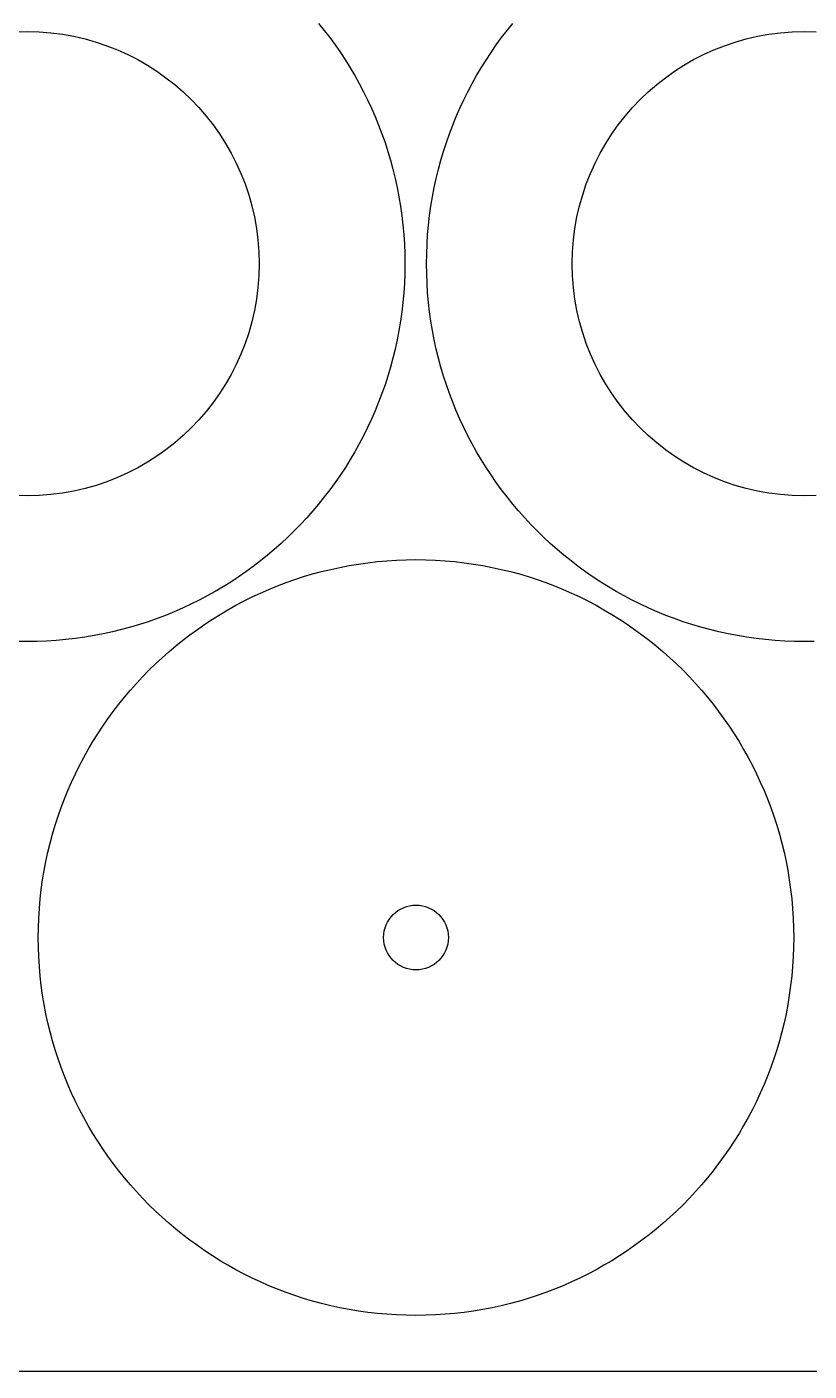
# Model space of a CAD drawing. Extents: x 443 to 1024, y 36 to 674.
# Drawn here: x 588.2 to 660.7, y 35.6 to 160.1 of the extents above; entities that cross this region are included whole.
import ezdxf

# ---------------------------------------------------------------- set-up
doc = ezdxf.new("R2010")
doc.units = 0
doc.layers.get('0').update_dxf_attribs({"linetype": 'CONTINUOUS'})

msp = doc.modelspace()

# ---------------------------------------------------------------- linework, layer by layer
at = {"color": 4}
for p, q in [((587.158077, 159.641879), (588.264488, 159.669854)), ((588.264488, 159.669854), (589.3709, 159.641879)), ((589.3709, 159.641879), (590.462784, 159.558855)), ((590.462784, 159.558855), (591.538791, 159.422132)), ((591.538791, 159.422132), (592.597568, 159.233061)), ((615.272362, 160.433325), (615.79964, 159.778625)), ((615.79964, 159.778625), (616.311385, 159.111141)), ((632.228615, 159.111141), (632.740361, 159.778625)), ((632.740361, 159.778625), (633.267638, 160.433325)), ((655.942432, 159.233061), (657.00121, 159.422132)), ((657.00121, 159.422132), (658.077216, 159.558855)), ((658.077216, 159.558855), (659.1691, 159.641879)), ((659.1691, 159.641879), (660.275512, 159.669854)), ((660.275512, 159.669854), (661.381924, 159.641879)), ((592.597568, 159.233061), (593.637766, 158.992994)), ((593.637766, 158.992994), (594.658034, 158.70328)), ((594.658034, 158.70328), (595.657021, 158.365271)), ((595.657021, 158.365271), (596.633376, 157.980316)), ((616.311385, 159.111141), (616.807323, 158.431148)), ((616.807323, 158.431148), (617.287179, 157.738921)), ((631.252822, 157.738921), (631.732677, 158.431148)), ((631.732677, 158.431148), (632.228615, 159.111141)), ((651.906624, 157.980316), (652.88298, 158.365271)), ((652.88298, 158.365271), (653.881966, 158.70328)), ((653.881966, 158.70328), (654.902234, 158.992994)), ((654.902234, 158.992994), (655.942432, 159.233061)), ((596.633376, 157.980316), (597.585749, 157.549768)), ((597.585749, 157.549768), (598.512788, 157.074976)), ((598.512788, 157.074976), (599.413144, 156.557291)), ((617.287179, 157.738921), (617.750678, 157.034735)), ((617.750678, 157.034735), (618.197545, 156.318864)), ((630.342455, 156.318864), (630.789323, 157.034735)), ((630.789323, 157.034735), (631.252822, 157.738921)), ((649.126856, 156.557291), (650.027212, 157.074976)), ((650.027212, 157.074976), (650.954252, 157.549768)), ((650.954252, 157.549768), (651.906624, 157.980316)), ((599.413144, 156.557291), (600.285465, 155.998065)), ((600.285465, 155.998065), (601.128401, 155.398647)), ((618.197545, 156.318864), (618.627506, 155.591584)), ((629.912495, 155.591584), (630.342455, 156.318864)), ((647.4116, 155.398647), (648.254535, 155.998065)), ((648.254535, 155.998065), (649.126856, 156.557291)), ((601.128401, 155.398647), (601.9406, 154.760389)), ((601.9406, 154.760389), (602.720713, 154.084641)), ((618.627506, 155.591584), (619.040285, 154.853169)), ((619.040285, 154.853169), (619.435608, 154.103894)), ((629.104393, 154.103894), (629.499715, 154.853169)), ((629.499715, 154.853169), (629.912495, 155.591584)), ((645.819287, 154.084641), (646.5994, 154.760389)), ((646.5994, 154.760389), (647.4116, 155.398647)), ((602.720713, 154.084641), (603.467388, 153.372754)), ((603.467388, 153.372754), (604.179275, 152.626078)), ((619.435608, 154.103894), (619.813199, 153.344034)), ((619.813199, 153.344034), (620.172785, 152.573864)), ((628.367215, 152.573864), (628.726801, 153.344034)), ((628.726801, 153.344034), (629.104393, 154.103894)), ((644.360725, 152.626078), (645.072612, 153.372754)), ((645.072612, 153.372754), (645.819287, 154.084641)), ((604.179275, 152.626078), (604.855023, 151.845966)), ((620.172785, 152.573864), (620.51409, 151.793658)), ((628.02591, 151.793658), (628.367215, 152.573864)), ((643.684977, 151.845966), (644.360725, 152.626078)), ((604.855023, 151.845966), (605.493282, 151.033766)), ((605.493282, 151.033766), (606.092699, 150.19083)), ((620.51409, 151.793658), (620.836839, 151.003693)), ((620.836839, 151.003693), (621.140758, 150.204241)), ((627.399243, 150.204241), (627.703161, 151.003693)), ((627.703161, 151.003693), (628.02591, 151.793658)), ((642.447301, 150.19083), (643.046719, 151.033766)), ((643.046719, 151.033766), (643.684977, 151.845966)), ((606.092699, 150.19083), (606.651926, 149.318509)), ((621.140758, 150.204241), (621.425571, 149.395579)), ((627.11443, 149.395579), (627.399243, 150.204241)), ((641.888075, 149.318509), (642.447301, 150.19083)), ((606.651926, 149.318509), (607.16961, 148.418153)), ((607.16961, 148.418153), (607.644402, 147.491114)), ((621.425571, 149.395579), (621.691003, 148.577981)), ((621.691003, 148.577981), (621.936781, 147.751722)), ((626.603219, 147.751722), (626.848997, 148.577981)), ((626.848997, 148.577981), (627.11443, 149.395579)), ((640.895598, 147.491114), (641.37039, 148.418153)), ((641.37039, 148.418153), (641.888075, 149.318509)), ((607.644402, 147.491114), (608.074951, 146.538741)), ((621.936781, 147.751722), (622.162629, 146.917077)), ((626.377372, 146.917077), (626.603219, 147.751722)), ((640.465049, 146.538741), (640.895598, 147.491114)), ((608.074951, 146.538741), (608.459905, 145.562386)), ((622.162629, 146.917077), (622.368272, 146.074321)), ((622.368272, 146.074321), (622.553435, 145.223728)), ((625.986566, 145.223728), (626.171729, 146.074321)), ((626.171729, 146.074321), (626.377372, 146.917077)), ((640.080095, 145.562386), (640.465049, 146.538741)), ((608.459905, 145.562386), (608.797915, 144.563399)), ((608.797915, 144.563399), (609.087629, 143.543131)), ((622.553435, 145.223728), (622.717843, 144.365573)), ((625.822157, 144.365573), (625.986566, 145.223728)), ((639.452372, 143.543131), (639.742086, 144.563399)), ((639.742086, 144.563399), (640.080095, 145.562386)), ((609.087629, 143.543131), (609.327696, 142.502933)), ((622.717843, 144.365573), (622.861222, 143.500132)), ((622.861222, 143.500132), (622.983297, 142.627679)), ((625.556703, 142.627679), (625.678778, 143.500132)), ((625.678778, 143.500132), (625.822157, 144.365573)), ((639.212304, 142.502933), (639.452372, 143.543131)), ((609.327696, 142.502933), (609.516767, 141.444156)), ((622.983297, 142.627679), (623.083793, 141.748488)), ((625.456207, 141.748488), (625.556703, 142.627679)), ((639.023234, 141.444156), (639.212304, 142.502933)), ((609.516767, 141.444156), (609.653489, 140.36815)), ((623.083793, 141.748488), (623.162435, 140.862836)), ((623.162435, 140.862836), (623.218948, 139.970996)), ((625.321052, 139.970996), (625.377565, 140.862836)), ((625.377565, 140.862836), (625.456207, 141.748488)), ((638.886511, 140.36815), (639.023234, 141.444156)), ((609.653489, 140.36815), (609.736513, 139.276265)), ((623.218948, 139.970996), (623.253057, 139.073244)), ((625.286943, 139.073244), (625.321052, 139.970996)), ((638.803487, 139.276265), (638.886511, 140.36815)), ((609.736513, 139.276265), (609.764488, 138.169854)), ((623.253057, 139.073244), (623.264488, 138.169854)), ((625.275512, 138.169854), (625.286943, 139.073244)), ((638.775512, 138.169854), (638.803487, 139.276265)), ((609.736513, 137.063442), (609.653489, 135.971558)), ((609.764488, 138.169854), (609.736513, 137.063442)), ((623.253057, 137.266464), (623.218948, 136.368711)), ((623.264488, 138.169854), (623.253057, 137.266464)), ((625.286943, 137.266464), (625.275512, 138.169854)), ((625.321052, 136.368711), (625.286943, 137.266464)), ((638.803487, 137.063442), (638.775512, 138.169854)), ((638.886511, 135.971558), (638.803487, 137.063442)), ((609.653489, 135.971558), (609.516767, 134.895552)), ((623.218948, 136.368711), (623.162435, 135.476872)), ((625.377565, 135.476872), (625.321052, 136.368711)), ((639.023234, 134.895552), (638.886511, 135.971558)), ((609.516767, 134.895552), (609.327696, 133.836774)), ((623.083793, 134.591219), (622.983297, 133.712029)), ((623.162435, 135.476872), (623.083793, 134.591219)), ((625.456207, 134.591219), (625.377565, 135.476872)), ((625.556703, 133.712029), (625.456207, 134.591219)), ((639.212304, 133.836774), (639.023234, 134.895552)), ((609.327696, 133.836774), (609.087629, 132.796576)), ((622.983297, 133.712029), (622.861222, 132.839576)), ((625.678778, 132.839576), (625.556703, 133.712029)), ((639.452372, 132.796576), (639.212304, 133.836774)), ((609.087629, 132.796576), (608.797915, 131.776308)), ((622.861222, 132.839576), (622.717843, 131.974134)), ((625.822157, 131.974134), (625.678778, 132.839576)), ((639.742086, 131.776308), (639.452372, 132.796576)), ((608.459905, 130.777321), (608.074951, 129.800966)), ((608.797915, 131.776308), (608.459905, 130.777321)), ((622.553435, 131.11598), (622.368272, 130.265387)), ((622.717843, 131.974134), (622.553435, 131.11598)), ((625.986566, 131.11598), (625.822157, 131.974134)), ((626.171729, 130.265387), (625.986566, 131.11598)), ((640.080095, 130.777321), (639.742086, 131.776308)), ((640.465049, 129.800966), (640.080095, 130.777321)), ((608.074951, 129.800966), (607.644402, 128.848593)), ((622.368272, 130.265387), (622.162629, 129.42263)), ((626.377372, 129.42263), (626.171729, 130.265387)), ((640.895598, 128.848593), (640.465049, 129.800966)), ((607.644402, 128.848593), (607.16961, 127.921554)), ((621.936781, 128.587985), (621.691003, 127.761726)), ((622.162629, 129.42263), (621.936781, 128.587985)), ((626.603219, 128.587985), (626.377372, 129.42263)), ((626.848997, 127.761726), (626.603219, 128.587985)), ((641.37039, 127.921554), (640.895598, 128.848593)), ((606.651926, 127.021198), (606.092699, 126.148877)), ((607.16961, 127.921554), (606.651926, 127.021198)), ((621.691003, 127.761726), (621.425571, 126.944128)), ((627.11443, 126.944128), (626.848997, 127.761726)), ((641.888075, 127.021198), (641.37039, 127.921554)), ((642.447301, 126.148877), (641.888075, 127.021198)), ((606.092699, 126.148877), (605.493282, 125.305941)), ((621.140758, 126.135466), (620.836839, 125.336015)), ((621.425571, 126.944128), (621.140758, 126.135466)), ((627.399243, 126.135466), (627.11443, 126.944128)), ((627.703161, 125.336015), (627.399243, 126.135466)), ((643.046719, 125.305941), (642.447301, 126.148877)), ((605.493282, 125.305941), (604.855023, 124.493742)), ((620.51409, 124.546049), (620.172785, 123.765844)), ((620.836839, 125.336015), (620.51409, 124.546049)), ((628.02591, 124.546049), (627.703161, 125.336015)), ((628.367215, 123.765844), (628.02591, 124.546049)), ((643.684977, 124.493742), (643.046719, 125.305941)), ((604.179275, 123.713629), (603.467388, 122.966954)), ((604.855023, 124.493742), (604.179275, 123.713629)), ((620.172785, 123.765844), (619.813199, 122.995674)), ((628.726801, 122.995674), (628.367215, 123.765844)), ((644.360725, 123.713629), (643.684977, 124.493742)), ((645.072612, 122.966954), (644.360725, 123.713629)), ((602.720713, 122.255067), (601.9406, 121.579319)), ((603.467388, 122.966954), (602.720713, 122.255067)), ((619.435608, 122.235814), (619.040285, 121.486539)), ((619.813199, 122.995674), (619.435608, 122.235814)), ((629.104393, 122.235814), (628.726801, 122.995674)), ((629.499715, 121.486539), (629.104393, 122.235814)), ((645.819287, 122.255067), (645.072612, 122.966954)), ((646.5994, 121.579319), (645.819287, 122.255067)), ((601.128401, 120.94106), (600.285465, 120.341643)), ((601.9406, 121.579319), (601.128401, 120.94106)), ((619.040285, 121.486539), (618.627506, 120.748124)), ((629.912495, 120.748124), (629.499715, 121.486539)), ((647.4116, 120.94106), (646.5994, 121.579319)), ((648.254535, 120.341643), (647.4116, 120.94106)), ((599.413144, 119.782416), (598.512788, 119.264732)), ((600.285465, 120.341643), (599.413144, 119.782416)), ((618.197545, 120.020843), (617.750678, 119.304973)), ((618.627506, 120.748124), (618.197545, 120.020843)), ((630.342455, 120.020843), (629.912495, 120.748124)), ((630.789323, 119.304973), (630.342455, 120.020843)), ((649.126856, 119.782416), (648.254535, 120.341643)), ((650.027212, 119.264732), (649.126856, 119.782416)), ((596.633376, 118.359391), (595.657021, 117.974437)), ((597.585749, 118.78994), (596.633376, 118.359391)), ((598.512788, 119.264732), (597.585749, 118.78994)), ((617.287179, 118.600786), (616.807323, 117.908559)), ((617.750678, 119.304973), (617.287179, 118.600786)), ((631.252822, 118.600786), (630.789323, 119.304973)), ((631.732677, 117.908559), (631.252822, 118.600786)), ((650.954252, 118.78994), (650.027212, 119.264732)), ((651.906624, 118.359391), (650.954252, 118.78994)), ((652.88298, 117.974437), (651.906624, 118.359391)), ((592.597568, 117.106646), (591.538791, 116.917575)), ((593.637766, 117.346713), (592.597568, 117.106646)), ((594.658034, 117.636427), (593.637766, 117.346713)), ((595.657021, 117.974437), (594.658034, 117.636427)), ((616.311385, 117.228566), (615.79964, 116.561082)), ((616.807323, 117.908559), (616.311385, 117.228566)), ((632.228615, 117.228566), (631.732677, 117.908559)), ((632.740361, 116.561082), (632.228615, 117.228566)), ((653.881966, 117.636427), (652.88298, 117.974437)), ((654.902234, 117.346713), (653.881966, 117.636427)), ((655.942432, 117.106646), (654.902234, 117.346713)), ((657.00121, 116.917575), (655.942432, 117.106646)), ((588.264488, 116.669854), (587.158077, 116.697829)), ((589.3709, 116.697829), (588.264488, 116.669854)), ((590.462784, 116.780853), (589.3709, 116.697829)), ((591.538791, 116.917575), (590.462784, 116.780853)), ((615.272362, 115.906382), (614.729827, 115.26474)), ((615.79964, 116.561082), (615.272362, 115.906382)), ((633.267638, 115.906382), (632.740361, 116.561082)), ((633.810173, 115.26474), (633.267638, 115.906382)), ((658.077216, 116.780853), (657.00121, 116.917575)), ((659.1691, 116.697829), (658.077216, 116.780853)), ((660.275512, 116.669854), (659.1691, 116.697829)), ((661.381924, 116.697829), (660.275512, 116.669854)), ((614.17231, 114.636432), (613.600084, 114.021733)), ((614.729827, 115.26474), (614.17231, 114.636432)), ((634.367691, 114.636432), (633.810173, 115.26474)), ((634.939916, 114.021733), (634.367691, 114.636432)), ((613.013426, 113.420916), (612.412609, 112.834258)), ((613.600084, 114.021733), (613.013426, 113.420916)), ((635.526574, 113.420916), (634.939916, 114.021733)), ((636.127391, 112.834258), (635.526574, 113.420916)), ((611.79791, 112.262032), (611.169602, 111.704515)), ((612.412609, 112.834258), (611.79791, 112.262032)), ((636.742091, 112.262032), (636.127391, 112.834258)), ((637.370399, 111.704515), (636.742091, 112.262032)), ((610.52796, 111.16198), (609.87326, 110.634702)), ((611.169602, 111.704515), (610.52796, 111.16198)), ((638.01204, 111.16198), (637.370399, 111.704515)), ((638.66674, 110.634702), (638.01204, 111.16198)), ((608.525783, 109.627019), (607.833556, 109.147163)), ((609.205776, 110.122957), (608.525783, 109.627019)), ((609.87326, 110.634702), (609.205776, 110.122957)), ((614.714116, 109.427973), (615.548761, 109.653821)), ((615.548761, 109.653821), (616.391517, 109.859464)), ((616.391517, 109.859464), (617.24211, 110.044627)), ((617.24211, 110.044627), (618.100265, 110.209035)), ((618.100265, 110.209035), (618.965706, 110.352415)), ((618.965706, 110.352415), (619.83816, 110.474489)), ((619.83816, 110.474489), (620.71735, 110.574985)), ((620.71735, 110.574985), (621.603002, 110.653627)), ((621.603002, 110.653627), (622.494842, 110.71014)), ((622.494842, 110.71014), (623.392594, 110.74425)), ((623.392594, 110.74425), (624.295984, 110.75568)), ((624.295984, 110.75568), (625.199374, 110.74425)), ((625.199374, 110.74425), (626.097127, 110.71014)), ((626.097127, 110.71014), (626.988967, 110.653627)), ((626.988967, 110.653627), (627.874619, 110.574985)), ((627.874619, 110.574985), (628.753809, 110.474489)), ((628.753809, 110.474489), (629.626263, 110.352415)), ((629.626263, 110.352415), (630.491704, 110.209035)), ((630.491704, 110.209035), (631.349858, 110.044627)), ((631.349858, 110.044627), (632.200451, 109.859464)), ((632.200451, 109.859464), (633.043208, 109.653821)), ((633.043208, 109.653821), (633.877853, 109.427973)), ((639.334224, 110.122957), (638.66674, 110.634702)), ((640.014217, 109.627019), (639.334224, 110.122957)), ((640.706445, 109.147163), (640.014217, 109.627019)), ((607.129369, 108.683664), (606.413499, 108.236797)), ((607.833556, 109.147163), (607.129369, 108.683664)), ((610.67218, 108.005282), (611.462145, 108.328031)), ((611.462145, 108.328031), (612.261597, 108.63195)), ((612.261597, 108.63195), (613.070259, 108.916763)), ((613.070259, 108.916763), (613.887857, 109.182195)), ((613.887857, 109.182195), (614.714116, 109.427973)), ((633.877853, 109.427973), (634.704112, 109.182195)), ((634.704112, 109.182195), (635.52171, 108.916763)), ((635.52171, 108.916763), (636.330372, 108.63195)), ((636.330372, 108.63195), (637.129823, 108.328031)), ((637.129823, 108.328031), (637.919789, 108.005282)), ((641.410631, 108.683664), (640.706445, 109.147163)), ((642.126502, 108.236797), (641.410631, 108.683664)), ((604.947803, 107.394057), (604.198528, 106.998734)), ((605.686218, 107.806836), (604.947803, 107.394057)), ((606.413499, 108.236797), (605.686218, 107.806836)), ((608.361945, 106.9268), (609.121804, 107.304392)), ((609.121804, 107.304392), (609.891974, 107.663977)), ((609.891974, 107.663977), (610.67218, 108.005282)), ((637.919789, 108.005282), (638.699994, 107.663977)), ((638.699994, 107.663977), (639.470164, 107.304392)), ((639.470164, 107.304392), (640.230024, 106.9268)), ((642.853782, 107.806836), (642.126502, 108.236797)), ((643.592197, 107.394057), (642.853782, 107.806836)), ((644.341472, 106.998734), (643.592197, 107.394057)), ((601.888293, 105.920252), (601.098327, 105.597503)), ((602.668498, 106.261557), (601.888293, 105.920252)), ((603.438668, 106.621143), (602.668498, 106.261557)), ((604.198528, 106.998734), (603.438668, 106.621143)), ((606.146974, 105.688737), (606.874255, 106.118698)), ((606.874255, 106.118698), (607.61267, 106.531477)), ((607.61267, 106.531477), (608.361945, 106.9268)), ((640.230024, 106.9268), (640.979299, 106.531477)), ((640.979299, 106.531477), (641.717714, 106.118698)), ((641.717714, 106.118698), (642.444995, 105.688737)), ((645.101332, 106.621143), (644.341472, 106.998734)), ((645.871502, 106.261557), (645.101332, 106.621143)), ((646.651707, 105.920252), (645.871502, 106.261557)), ((647.441673, 105.597503), (646.651707, 105.920252)), ((598.672616, 104.743339), (597.846357, 104.497561)), ((599.490214, 105.008771), (598.672616, 104.743339)), ((600.298876, 105.293585), (599.490214, 105.008771)), ((601.098327, 105.597503), (600.298876, 105.293585)), ((604.03469, 104.298515), (604.726917, 104.778371)), ((604.726917, 104.778371), (605.431103, 105.24187)), ((605.431103, 105.24187), (606.146974, 105.688737)), ((642.444995, 105.688737), (643.160865, 105.24187)), ((643.160865, 105.24187), (643.865052, 104.778371)), ((643.865052, 104.778371), (644.557279, 104.298515)), ((648.241124, 105.293585), (647.441673, 105.597503)), ((649.049786, 105.008771), (648.241124, 105.293585)), ((649.867384, 104.743339), (649.049786, 105.008771)), ((650.693643, 104.497561), (649.867384, 104.743339)), ((591.843123, 103.350549), (590.957471, 103.271907)), ((592.722313, 103.451045), (591.843123, 103.350549)), ((593.594767, 103.57312), (592.722313, 103.451045)), ((594.460208, 103.716499), (593.594767, 103.57312)), ((595.318362, 103.880907), (594.460208, 103.716499)), ((596.168955, 104.066071), (595.318362, 103.880907)), ((597.011712, 104.271713), (596.168955, 104.066071)), ((597.846357, 104.497561), (597.011712, 104.271713)), ((602.687213, 103.290832), (603.354697, 103.802577)), ((603.354697, 103.802577), (604.03469, 104.298515)), ((644.557279, 104.298515), (645.237272, 103.802577)), ((645.237272, 103.802577), (645.904756, 103.290832)), ((651.528289, 104.271713), (650.693643, 104.497561)), ((652.371045, 104.066071), (651.528289, 104.271713)), ((653.221638, 103.880907), (652.371045, 104.066071)), ((654.079793, 103.716499), (653.221638, 103.880907)), ((654.945234, 103.57312), (654.079793, 103.716499)), ((655.817687, 103.451045), (654.945234, 103.57312)), ((656.696877, 103.350549), (655.817687, 103.451045)), ((657.58253, 103.271907), (656.696877, 103.350549)), ((588.264488, 103.169854), (587.361098, 103.181285)), ((589.167878, 103.181285), (588.264488, 103.169854)), ((590.065631, 103.215394), (589.167878, 103.181285)), ((590.957471, 103.271907), (590.065631, 103.215394)), ((600.762563, 101.663502), (601.390871, 102.221019)), ((601.390871, 102.221019), (602.032513, 102.763554)), ((602.032513, 102.763554), (602.687213, 103.290832)), ((645.904756, 103.290832), (646.559456, 102.763554)), ((646.559456, 102.763554), (647.201098, 102.221019)), ((647.201098, 102.221019), (647.829406, 101.663502)), ((658.47437, 103.215394), (657.58253, 103.271907)), ((659.372122, 103.181285), (658.47437, 103.215394)), ((660.275512, 103.169854), (659.372122, 103.181285)), ((661.178902, 103.181285), (660.275512, 103.169854)), ((599.547047, 100.504618), (600.147863, 101.091276)), ((600.147863, 101.091276), (600.762563, 101.663502)), ((647.829406, 101.663502), (648.444105, 101.091276)), ((648.444105, 101.091276), (649.044922, 100.504618)), ((598.388163, 99.289102), (598.960389, 99.903802)), ((598.960389, 99.903802), (599.547047, 100.504618)), ((649.044922, 100.504618), (649.63158, 99.903802)), ((649.63158, 99.903802), (650.203806, 99.289102)), ((597.288111, 98.019152), (597.830646, 98.660794)), ((597.830646, 98.660794), (598.388163, 99.289102)), ((650.203806, 99.289102), (650.761323, 98.660794)), ((650.761323, 98.660794), (651.303858, 98.019152)), ((596.249088, 96.696968), (596.760833, 97.364452)), ((596.760833, 97.364452), (597.288111, 98.019152)), ((651.303858, 98.019152), (651.831136, 97.364452)), ((651.831136, 97.364452), (652.342881, 96.696968)), ((595.273294, 95.324748), (595.75315, 96.016975)), ((595.75315, 96.016975), (596.249088, 96.696968)), ((652.342881, 96.696968), (652.838819, 96.016975)), ((652.838819, 96.016975), (653.318675, 95.324748)), ((594.809795, 94.620561), (595.273294, 95.324748)), ((653.318675, 95.324748), (653.782174, 94.620561)), ((593.932967, 93.17741), (594.362928, 93.904691)), ((594.362928, 93.904691), (594.809795, 94.620561)), ((653.782174, 94.620561), (654.229041, 93.904691)), ((654.229041, 93.904691), (654.659002, 93.17741)), ((593.124865, 91.68972), (593.520188, 92.438995)), ((593.520188, 92.438995), (593.932967, 93.17741)), ((654.659002, 93.17741), (655.071781, 92.438995)), ((655.071781, 92.438995), (655.467104, 91.68972)), ((592.387688, 90.15969), (592.747273, 90.92986)), ((592.747273, 90.92986), (593.124865, 91.68972)), ((655.467104, 91.68972), (655.844696, 90.92986)), ((655.844696, 90.92986), (656.204281, 90.15969)), ((592.046383, 89.379485), (592.387688, 90.15969)), ((656.204281, 90.15969), (656.545586, 89.379485)), ((591.419715, 87.790068), (591.723634, 88.589519)), ((591.723634, 88.589519), (592.046383, 89.379485)), ((656.545586, 89.379485), (656.868335, 88.589519)), ((656.868335, 88.589519), (657.172254, 87.790068)), ((591.134902, 86.981406), (591.419715, 87.790068)), ((657.172254, 87.790068), (657.457067, 86.981406)), ((590.623692, 85.337549), (590.869469, 86.163808)), ((590.869469, 86.163808), (591.134902, 86.981406)), ((657.457067, 86.981406), (657.722499, 86.163808)), ((657.722499, 86.163808), (657.968277, 85.337549)), ((590.397844, 84.502904), (590.623692, 85.337549)), ((657.968277, 85.337549), (658.194125, 84.502904)), ((590.007038, 82.809554), (590.192201, 83.660147)), ((590.192201, 83.660147), (590.397844, 84.502904)), ((658.194125, 84.502904), (658.399768, 83.660147)), ((658.399768, 83.660147), (658.584931, 82.809554)), ((589.84263, 81.9514), (590.007038, 82.809554)), ((658.584931, 82.809554), (658.749339, 81.9514)), ((589.577175, 80.213505), (589.69925, 81.085959)), ((589.69925, 81.085959), (589.84263, 81.9514)), ((658.749339, 81.9514), (658.892718, 81.085959)), ((658.892718, 81.085959), (659.014793, 80.213505)), ((589.47668, 79.334315), (589.577175, 80.213505)), ((659.014793, 80.213505), (659.115289, 79.334315)), ((589.341525, 77.556823), (589.398038, 78.448663)), ((589.398038, 78.448663), (589.47668, 79.334315)), ((659.115289, 79.334315), (659.193931, 78.448663)), ((659.193931, 78.448663), (659.250444, 77.556823)), ((589.307415, 76.65907), (589.341525, 77.556823)), ((659.250444, 77.556823), (659.284554, 76.65907)), ((589.295984, 75.75568), (589.307415, 76.65907)), ((659.284554, 76.65907), (659.295984, 75.75568)), ((589.307415, 74.852286), (589.295984, 75.75568)), ((589.341525, 73.954529), (589.307415, 74.852286)), ((659.284554, 74.852286), (659.250444, 73.954529)), ((659.295984, 75.75568), (659.284554, 74.852286)), ((589.398038, 73.062686), (589.341525, 73.954529)), ((659.250444, 73.954529), (659.193931, 73.062686)), ((589.47668, 72.177029), (589.398038, 73.062686)), ((659.193931, 73.062686), (659.115289, 72.177029)), ((589.577175, 71.297836), (589.47668, 72.177029)), ((589.69925, 70.425379), (589.577175, 71.297836)), ((659.014793, 71.297836), (658.892718, 70.425379)), ((659.115289, 72.177029), (659.014793, 71.297836)), ((589.84263, 69.559935), (589.69925, 70.425379)), ((658.892718, 70.425379), (658.749339, 69.559935)), ((590.007038, 68.701778), (589.84263, 69.559935)), ((590.192201, 67.851182), (590.007038, 68.701778)), ((658.584931, 68.701778), (658.399768, 67.851182)), ((658.749339, 69.559935), (658.584931, 68.701778)), ((590.397844, 67.008424), (590.192201, 67.851182)), ((658.399768, 67.851182), (658.194125, 67.008424)), ((590.623692, 66.173777), (590.397844, 67.008424)), ((590.869469, 65.347516), (590.623692, 66.173777)), ((657.968277, 66.173777), (657.722499, 65.347516)), ((658.194125, 67.008424), (657.968277, 66.173777)), ((591.134902, 64.529916), (590.869469, 65.347516)), ((657.722499, 65.347516), (657.457067, 64.529916)), ((591.419715, 63.721253), (591.134902, 64.529916)), ((591.723634, 62.9218), (591.419715, 63.721253)), ((657.172254, 63.721253), (656.868335, 62.9218)), ((657.457067, 64.529916), (657.172254, 63.721253)), ((592.046383, 62.131834), (591.723634, 62.9218)), ((656.868335, 62.9218), (656.545586, 62.131834)), ((592.387688, 61.351627), (592.046383, 62.131834)), ((592.747273, 60.581457), (592.387688, 61.351627)), ((656.204281, 61.351627), (655.844696, 60.581457)), ((656.545586, 62.131834), (656.204281, 61.351627)), ((593.124865, 59.821596), (592.747273, 60.581457)), ((593.520188, 59.072321), (593.124865, 59.821596)), ((655.467104, 59.821596), (655.071781, 59.072321)), ((655.844696, 60.581457), (655.467104, 59.821596)), ((593.932967, 58.333906), (593.520188, 59.072321)), ((655.071781, 59.072321), (654.659002, 58.333906)), ((594.362928, 57.606626), (593.932967, 58.333906)), ((594.809795, 56.890755), (594.362928, 57.606626)), ((654.229041, 57.606626), (653.782174, 56.890755)), ((654.659002, 58.333906), (654.229041, 57.606626)), ((595.273294, 56.186569), (594.809795, 56.890755)), ((595.75315, 55.494342), (595.273294, 56.186569)), ((653.318675, 56.186569), (652.838819, 55.494342)), ((653.782174, 56.890755), (653.318675, 56.186569)), ((596.249088, 54.81435), (595.75315, 55.494342)), ((596.760833, 54.146867), (596.249088, 54.81435)), ((652.342881, 54.81435), (651.831136, 54.146867)), ((652.838819, 55.494342), (652.342881, 54.81435)), ((597.288111, 53.492167), (596.760833, 54.146867)), ((651.831136, 54.146867), (651.303858, 53.492167)), ((597.830646, 52.850526), (597.288111, 53.492167)), ((598.388163, 52.222219), (597.830646, 52.850526)), ((650.761323, 52.850526), (650.203806, 52.222219)), ((651.303858, 53.492167), (650.761323, 52.850526)), ((598.960389, 51.607521), (598.388163, 52.222219)), ((599.547047, 51.006705), (598.960389, 51.607521)), ((649.63158, 51.607521), (649.044922, 51.006705)), ((650.203806, 52.222219), (649.63158, 51.607521)), ((600.147863, 50.420048), (599.547047, 51.006705)), ((600.762563, 49.847824), (600.147863, 50.420048)), ((601.390871, 49.290308), (600.762563, 49.847824)), ((647.829406, 49.847824), (647.201098, 49.290308)), ((648.444105, 50.420048), (647.829406, 49.847824)), ((649.044922, 51.006705), (648.444105, 50.420048)), ((602.032513, 48.747774), (601.390871, 49.290308)), ((602.687213, 48.220498), (602.032513, 48.747774)), ((646.559456, 48.747774), (645.904756, 48.220498)), ((647.201098, 49.290308), (646.559456, 48.747774)), ((603.354697, 47.708754), (602.687213, 48.220498)), ((604.03469, 47.212818), (603.354697, 47.708754)), ((645.237272, 47.708754), (644.557279, 47.212818)), ((645.904756, 48.220498), (645.237272, 47.708754)), ((604.726917, 46.732964), (604.03469, 47.212818)), ((605.431103, 46.269466), (604.726917, 46.732964)), ((606.146974, 45.822601), (605.431103, 46.269466)), ((643.160865, 46.269466), (642.444995, 45.822601)), ((643.865052, 46.732964), (643.160865, 46.269466)), ((644.557279, 47.212818), (643.865052, 46.732964)), ((606.874255, 45.392641), (606.146974, 45.822601)), ((607.61267, 44.979864), (606.874255, 45.392641)), ((608.361945, 44.584542), (607.61267, 44.979864)), ((640.979299, 44.979864), (640.230024, 44.584542)), ((641.717714, 45.392641), (640.979299, 44.979864)), ((642.444995, 45.822601), (641.717714, 45.392641)), ((609.121804, 44.206952), (608.361945, 44.584542)), ((609.891974, 43.847368), (609.121804, 44.206952)), ((610.67218, 43.506065), (609.891974, 43.847368)), ((638.699994, 43.847368), (637.919789, 43.506065)), ((639.470164, 44.206952), (638.699994, 43.847368)), ((640.230024, 44.584542), (639.470164, 44.206952)), ((611.462145, 43.183317), (610.67218, 43.506065)), ((612.261597, 42.8794), (611.462145, 43.183317)), ((613.070259, 42.594588), (612.261597, 42.8794)), ((613.887857, 42.329157), (613.070259, 42.594588)), ((635.52171, 42.594588), (634.704112, 42.329157)), ((636.330372, 42.8794), (635.52171, 42.594588)), ((637.129823, 43.183317), (636.330372, 42.8794)), ((637.919789, 43.506065), (637.129823, 43.183317)), ((614.714116, 42.08338), (613.887857, 42.329157)), ((615.548761, 41.857534), (614.714116, 42.08338)), ((616.391517, 41.651892), (615.548761, 41.857534)), ((617.24211, 41.46673), (616.391517, 41.651892)), ((618.100265, 41.302322), (617.24211, 41.46673)), ((618.965706, 41.158944), (618.100265, 41.302322)), ((619.83816, 41.03687), (618.965706, 41.158944)), ((629.626263, 41.158944), (628.753809, 41.03687)), ((630.491704, 41.302322), (629.626263, 41.158944)), ((631.349858, 41.46673), (630.491704, 41.302322)), ((632.200451, 41.651892), (631.349858, 41.46673)), ((633.043208, 41.857534), (632.200451, 41.651892)), ((633.877853, 42.08338), (633.043208, 41.857534)), ((634.704112, 42.329157), (633.877853, 42.08338)), ((620.71735, 40.936375), (619.83816, 41.03687)), ((621.603002, 40.857733), (620.71735, 40.936375)), ((622.494842, 40.80122), (621.603002, 40.857733)), ((623.392594, 40.767111), (622.494842, 40.80122)), ((624.295984, 40.75568), (623.392594, 40.767111)), ((625.199374, 40.767111), (624.295984, 40.75568)), ((626.097127, 40.80122), (625.199374, 40.767111)), ((626.988967, 40.857733), (626.097127, 40.80122)), ((627.874619, 40.936375), (626.988967, 40.857733)), ((628.753809, 41.03687), (627.874619, 40.936375))]:
    msp.add_line(p, q, dxfattribs=at)
at = {"color": 7}
for p, q in [((622.865986, 78.393606), (623.12823, 78.519932)), ((623.12823, 78.519932), (623.403859, 78.62081)), ((623.403859, 78.62081), (623.691367, 78.694733)), ((623.691367, 78.694733), (623.989244, 78.740192)), ((623.989244, 78.740192), (624.295984, 78.75568)), ((624.295984, 78.75568), (624.602725, 78.740192)), ((624.602725, 78.740192), (624.900602, 78.694733)), ((624.900602, 78.694733), (625.18811, 78.62081)), ((625.18811, 78.62081), (625.463739, 78.519932)), ((625.463739, 78.519932), (625.725983, 78.393606)), ((621.658059, 77.185679), (621.808325, 77.433029)), ((621.808325, 77.433029), (621.981024, 77.663978)), ((621.981024, 77.663978), (622.174647, 77.877018)), ((622.174647, 77.877018), (622.387687, 78.070641)), ((622.387687, 78.070641), (622.618636, 78.24334)), ((622.618636, 78.24334), (622.865986, 78.393606)), ((625.725983, 78.393606), (625.973333, 78.24334)), ((625.973333, 78.24334), (626.204282, 78.070641)), ((626.204282, 78.070641), (626.417322, 77.877018)), ((626.417322, 77.877018), (626.610945, 77.663978)), ((626.610945, 77.663978), (626.783644, 77.433029)), ((626.783644, 77.433029), (626.93391, 77.185679)), ((621.295984, 75.75568), (621.311473, 76.062421)), ((621.311473, 76.062421), (621.356932, 76.360298)), ((621.356932, 76.360298), (621.430855, 76.647806)), ((621.430855, 76.647806), (621.531733, 76.923435)), ((621.531733, 76.923435), (621.658059, 77.185679)), ((626.93391, 77.185679), (627.060236, 76.923435)), ((627.060236, 76.923435), (627.161114, 76.647806)), ((627.161114, 76.647806), (627.235037, 76.360298)), ((627.235037, 76.360298), (627.280496, 76.062421)), ((627.280496, 76.062421), (627.295984, 75.75568)), ((621.311473, 75.44894), (621.295984, 75.75568)), ((621.356932, 75.151063), (621.311473, 75.44894)), ((621.430855, 74.863555), (621.356932, 75.151063)), ((621.531733, 74.587926), (621.430855, 74.863555)), ((627.161114, 74.863555), (627.060236, 74.587926)), ((627.235037, 75.151063), (627.161114, 74.863555)), ((627.280496, 75.44894), (627.235037, 75.151063)), ((627.295984, 75.75568), (627.280496, 75.44894)), ((621.658059, 74.325682), (621.531733, 74.587926)), ((621.808325, 74.078332), (621.658059, 74.325682)), ((621.981024, 73.847383), (621.808325, 74.078332)), ((622.174647, 73.634343), (621.981024, 73.847383)), ((622.387687, 73.44072), (622.174647, 73.634343)), ((626.417322, 73.634343), (626.204282, 73.44072)), ((626.610945, 73.847383), (626.417322, 73.634343)), ((626.783644, 74.078332), (626.610945, 73.847383)), ((626.93391, 74.325682), (626.783644, 74.078332)), ((627.060236, 74.587926), (626.93391, 74.325682)), ((622.618636, 73.268021), (622.387687, 73.44072)), ((622.865986, 73.117755), (622.618636, 73.268021)), ((623.12823, 72.991429), (622.865986, 73.117755)), ((623.403859, 72.890551), (623.12823, 72.991429)), ((623.691367, 72.816628), (623.403859, 72.890551)), ((623.989244, 72.771169), (623.691367, 72.816628)), ((624.295984, 72.75568), (623.989244, 72.771169)), ((624.602725, 72.771169), (624.295984, 72.75568)), ((624.900602, 72.816628), (624.602725, 72.771169)), ((625.18811, 72.890551), (624.900602, 72.816628)), ((625.463739, 72.991429), (625.18811, 72.890551)), ((625.725983, 73.117755), (625.463739, 72.991429)), ((625.973333, 73.268021), (625.725983, 73.117755)), ((626.204282, 73.44072), (625.973333, 73.268021))]:
    msp.add_line(p, q, dxfattribs=at)
at = {"color": 0}
msp.add_line((443.768031, 35.592408), (1023.768031, 35.592408), dxfattribs=at)

doc.saveas('drawing.dxf')
